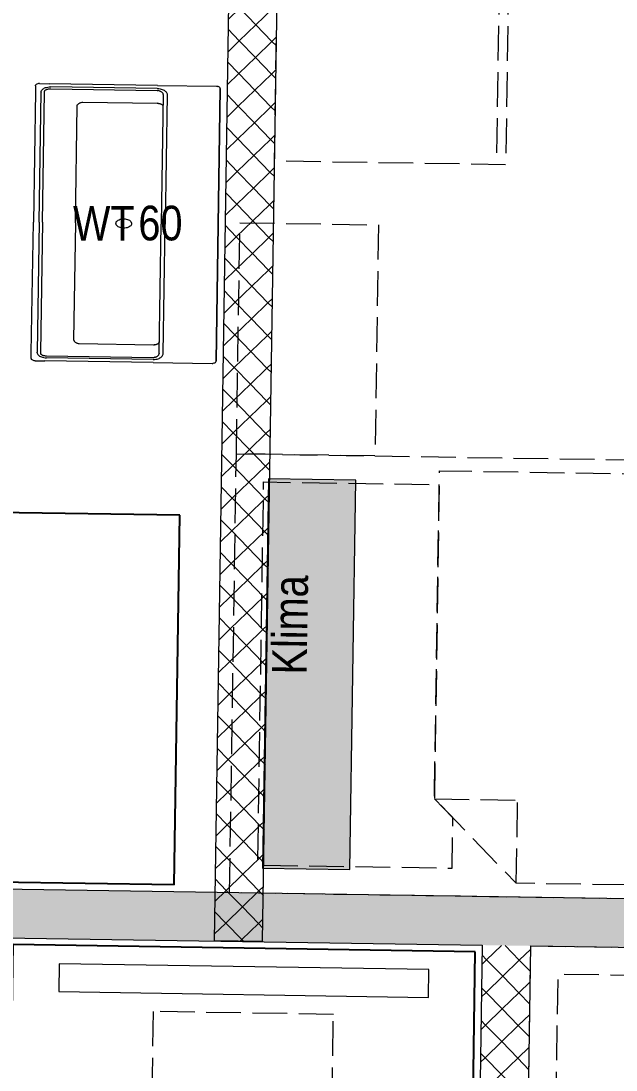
# Model space of a CAD drawing. Header units: metres. Extents: x -19025 to 34897, y -14024 to 26069.
# Drawn here: x -4558 to -3271, y 3422 to 5692 of the extents above; entities that cross this region are included whole.
import ezdxf
from ezdxf.enums import TextEntityAlignment as Align

# ---------------------------------------------------------------- set-up
doc = ezdxf.new("R2010")
doc.units = ezdxf.units.M
doc.header["$MEASUREMENT"] = 0
doc.linetypes.add('Strichlinie eng', pattern=[0.1, 0.075, -0.025])
for name, color, linetype in [('130 Wand Innen', 7, 'Continuous'), ('510 Moeblierung', 7, 'Continuous'), ('540 Sanitaer Text', 7, 'Continuous'), ('540 Sanitaereinrichtung', 7, 'Continuous'), ('930 Beschriftung Allgemein', 7, 'Continuous')]:
    doc.layers.add(name, color=color, linetype=linetype)
doc.styles.add('ERSTELLTER_STIL_1', font='ARIALN.TTF')

# ---------------------------------------------------------------- blocks, each defined once
blk = doc.blocks.new('Doppelbett 06 27[76]_1', base_point=(-4.7313, 7.9868))
at = {"layer": '510 Moeblierung', "color": 253, "linetype": 'Strichlinie eng', "lineweight": 9, "true_color": 0x9f9f9f}
for p, q in [((-5.2384, 5.8944), (-5.2062, 7.9941)), ((-5.2062, 7.9941), (-4.2563, 7.9795)), ((-4.2563, 7.9795), (-4.2886, 5.8798)), ((-4.2609, 7.6796), (-4.2563, 7.9795)), ((-4.2563, 7.9795), (-3.7564, 7.9719)), ((-3.7564, 7.9719), (-3.761, 7.6719)), ((-3.761, 7.6719), (-4.2609, 7.6796)), ((-5.003, 7.551), (-5.0058, 7.371)), ((-5.1857, 7.3737), (-5.0058, 7.371)), ((-4.2886, 5.8798), (-5.2384, 5.8944))]:
    blk.add_line(p, q, dxfattribs=at)
at = {"layer": '510 Moeblierung', "color": 253, "linetype": 'Strichlinie eng', "lineweight": 9, "true_color": 0x9f9f9f, "flags": 128}
for points in [[(-5.003, 7.551), (-5.0436, 7.5116), (-5.1536, 7.5133), (-5.1472, 7.9332), (-4.3173, 7.9205), (-4.3231, 7.5405)], [(-4.3181, 5.9103), (-5.208, 5.9239), (-5.1857, 7.3737), (-5.003, 7.551), (-4.2931, 7.5401)]]:
    blk.add_lwpolyline(points, close=True, dxfattribs=at)
blk = doc.blocks.new('Doppelbett 06 27[77]_1', base_point=(-5.8508, 8.5841))
at = {"layer": '510 Moeblierung', "color": 253, "linetype": 'Strichlinie eng', "lineweight": 9, "true_color": 0x9f9f9f}
for p, q in [((-5.8435, 9.059), (-5.8358, 9.559)), ((-5.8358, 9.559), (-5.5359, 9.5544)), ((-5.5359, 9.5544), (-5.5435, 9.0544)), ((-5.8581, 8.1091), (-5.8435, 9.059)), ((-5.5435, 9.0544), (-5.8435, 9.059)), ((-5.8435, 9.059), (-3.7438, 9.0268)), ((-3.7438, 9.0268), (-3.7583, 8.0769)), ((-5.4149, 8.3124), (-5.2349, 8.3096)), ((-5.2377, 8.1296), (-5.2349, 8.3096)), ((-3.7583, 8.0769), (-5.8581, 8.1091))]:
    blk.add_line(p, q, dxfattribs=at)
at = {"layer": '510 Moeblierung', "color": 253, "linetype": 'Strichlinie eng', "lineweight": 9, "true_color": 0x9f9f9f, "flags": 128}
for points in [[(-3.7742, 8.9973), (-3.7879, 8.1074), (-5.2377, 8.1296), (-5.4149, 8.3124), (-5.404, 9.0223)], [(-5.4149, 8.3124), (-5.3755, 8.2717), (-5.3772, 8.1618), (-5.7972, 8.1682), (-5.7844, 8.9981), (-5.4045, 8.9923)]]:
    blk.add_lwpolyline(points, close=True, dxfattribs=at)
blk = doc.blocks.new('Garderobe 01 27[79]_1', base_point=(-5.2423, 10.8845))
at = {"layer": '510 Moeblierung', "color": 253, "linetype": 'Strichlinie eng', "lineweight": 9, "true_color": 0x9f9f9f}
for p, q in [((-5.2623, 10.8848), (-5.2807, 9.6849)), ((-5.2423, 10.8845), (-5.2623, 10.8848)), ((-5.2515, 10.2846), (-5.2715, 10.2849))]:
    blk.add_line(p, q, dxfattribs=at)
at = {"layer": '510 Moeblierung', "color": 253, "linetype": 'Strichlinie eng', "lineweight": 9, "true_color": 0x9f9f9f, "flags": 128}
blk.add_lwpolyline([(-5.2423, 10.8845), (-5.2607, 9.6846), (-5.7607, 9.6923), (-5.7423, 10.8922)], close=True, dxfattribs=at)
blk = doc.blocks.new('Wand_128_1', base_point=(-2.6066, 7.9542))
at = {"layer": '130 Wand Innen', "linetype": 'Continuous', "lineweight": 13, "true_color": 0xa7a7a7}
h = blk.add_hatch(dxfattribs=at)
h.set_pattern_fill('GIPSKARTONWAND_0001', color=253, style=0, pattern_type=2)
h.set_pattern_definition([(224.12125, (0, 0), (-0.03480895, 0.0358934), [0.05, 0]), (314.12125, (0, 0), (0.0358934, 0.03480895), [0.05, 0])])
h.paths.add_polyline_path([(-2.605, 8.0592), (-7.5732, 8.1354), (-7.5749, 8.0305), (-2.6066, 7.9542)])
at = {"layer": '130 Wand Innen', "color": 7, "linetype": 'Continuous', "lineweight": 13, "flags": 128}
for points in [[(-2.605, 8.0592), (-7.5732, 8.1354)], [(-7.5749, 8.0305), (-5.3112, 7.9957)], [(-5.2062, 7.9941), (-2.6066, 7.9542)]]:
    blk.add_lwpolyline(points, dxfattribs=at)
blk = doc.blocks.new('Wand_129_1', base_point=(-5.3112, 7.9957))
at = {"layer": '130 Wand Innen', "linetype": 'Continuous', "lineweight": 13, "true_color": 0xa7a7a7}
h = blk.add_hatch(dxfattribs=at)
h.set_pattern_fill('GIPSKARTONWAND_0001', color=253, style=0, pattern_type=2)
h.set_pattern_definition([(134.12126, (0, 0), (0.0358934, 0.03480896), [0.05, 0]), (224.12126, (0, 0), (-0.03480896, 0.0358934), [0.05, 0])])
h.paths.add_polyline_path([(-5.3112, 7.9957), (-5.356, 5.078), (-5.251, 5.0764), (-5.2062, 7.9941)])
at = {"layer": '130 Wand Innen', "color": 7, "linetype": 'Continuous', "lineweight": 13, "flags": 128}
for points in [[(-5.3112, 7.9957), (-5.327, 6.9678)], [(-5.2526, 4.9714), (-5.2062, 7.9941)]]:
    blk.add_lwpolyline(points, dxfattribs=at)
blk = doc.blocks.new('Wand_141_1', base_point=(-5.7439, 10.7872))
at = {"layer": '130 Wand Innen', "linetype": 'Continuous', "lineweight": 13, "true_color": 0xa7a7a7}
h = blk.add_hatch(dxfattribs=at)
h.set_pattern_fill('GIPSKARTONWAND_0001', color=253, style=0, pattern_type=2)
h.set_pattern_definition([(314.1212, (0, 0), (0.03589343, 0.03480893), [0.05, 0]), (44.1212, (0, 0), (-0.03480893, 0.03589343), [0.05, 0])])
h.paths.add_polyline_path([(-5.8489, 10.7888), (-5.8916, 8.0057), (-5.7866, 8.0041), (-5.7439, 10.7872)])
at = {"layer": '130 Wand Innen', "color": 7, "linetype": 'Continuous', "lineweight": 13, "flags": 128}
for points in [[(-5.8489, 10.7888), (-5.8916, 8.0057)], [(-5.7866, 8.0041), (-5.7439, 10.7872)], [(-5.8916, 8.0057), (-5.7866, 8.0041)]]:
    blk.add_lwpolyline(points, dxfattribs=at)
blk = doc.blocks.new('Villeroy_Boch-Memento_Washbasin-3D')
at = {"layer": '540 Sanitaereinrichtung', "color": 7, "linetype": 'Continuous', "lineweight": 13}
for p, q in [((-0.0004, 1.1889), (-0.0002, 1.1912)), ((-0.0004, 1.1889), (-0.0004, 0.5989)), ((-0.0003, 0.5989), (-0.0004, 1.1889)), ((-0.0002, 1.1912), (0.0006, 1.1933)), ((0.0006, 1.1933), (0.0018, 1.1952)), ((0.0018, 1.1952), (0.0033, 1.1968)), ((0.0033, 1.1968), (0.0052, 1.1979)), ((0.0052, 1.1979), (0.0074, 1.1987)), ((0.0096, 1.1989), (0.0074, 1.1987)), ((0.1596, 1.1989), (0.0096, 1.1989)), ((0.1403, 1.1759), (0.1386, 1.1735)), ((0.1423, 1.1781), (0.1403, 1.1759)), ((0.1445, 1.1801), (0.1423, 1.1781)), ((0.147, 1.1818), (0.1445, 1.1801)), ((0.1497, 1.1832), (0.147, 1.1818)), ((0.1525, 1.1843), (0.1497, 1.1832)), ((0.1526, 1.1743), (0.1514, 1.1736)), ((0.156, 1.1851), (0.1525, 1.1843)), ((0.1539, 1.175), (0.1526, 1.1743)), ((0.1552, 1.1755), (0.1539, 1.175)), ((0.1552, 1.1755), (0.1573, 1.1761)), ((0.1595, 1.1853), (0.156, 1.1851)), ((0.1596, 1.1763), (0.1573, 1.1761)), ((0.1596, 1.1853), (0.1595, 1.1853)), ((0.1596, 1.1989), (0.4346, 1.1989)), ((0.1596, 1.1853), (0.4306, 1.1853)), ((0.4306, 1.1763), (0.1596, 1.1763)), ((0.4326, 1.1853), (0.4306, 1.1853)), ((0.4333, 1.1764), (0.4306, 1.1763)), ((0.4346, 1.185), (0.4326, 1.1853)), ((0.4343, 1.1764), (0.4333, 1.1764)), ((0.4361, 1.1761), (0.4343, 1.1764)), ((0.4596, 1.1989), (0.4346, 1.1989)), ((0.4379, 1.1843), (0.4346, 1.185)), ((0.4378, 1.1757), (0.4361, 1.1761)), ((0.4392, 1.1751), (0.4378, 1.1757)), ((0.4411, 1.1831), (0.4379, 1.1843)), ((0.4405, 1.1744), (0.4392, 1.1751)), ((0.4417, 1.1736), (0.4405, 1.1744)), ((0.4438, 1.1817), (0.4411, 1.1831)), ((0.4428, 1.1727), (0.4417, 1.1736)), ((0.4462, 1.1801), (0.4438, 1.1817)), ((0.4484, 1.1781), (0.4462, 1.1801)), ((0.4502, 1.1759), (0.4484, 1.1781)), ((0.4518, 1.1734), (0.4502, 1.1759)), ((0.4596, 1.1989), (0.4618, 1.1987)), ((0.4618, 1.1987), (0.4639, 1.1979)), ((0.4639, 1.1979), (0.4658, 1.1968)), ((0.4658, 1.1968), (0.4674, 1.1952)), ((0.4674, 1.1952), (0.4686, 1.1933)), ((0.4686, 1.1933), (0.4693, 1.1912)), ((0.4696, 1.1889), (0.4693, 1.1912)), ((0.4696, 1.1889), (0.4696, 1.1639)), ((0.1347, 1.1623), (0.1346, 1.1593)), ((0.1346, 1.1593), (0.1346, 0.5989)), ((0.1352, 1.1653), (0.1347, 1.1623)), ((0.1361, 1.1682), (0.1352, 1.1653)), ((0.1372, 1.1709), (0.1361, 1.1682)), ((0.1386, 1.1735), (0.1372, 1.1709)), ((0.1446, 1.1593), (0.1447, 1.1612)), ((0.1446, 1.1593), (0.1446, 0.5989)), ((0.145, 1.1631), (0.1447, 1.1612)), ((0.1454, 1.1649), (0.145, 1.1631)), ((0.1461, 1.1667), (0.1454, 1.1649)), ((0.1469, 1.1684), (0.1461, 1.1667)), ((0.1478, 1.1699), (0.1469, 1.1684)), ((0.149, 1.1714), (0.1478, 1.1699)), ((0.1503, 1.1727), (0.149, 1.1714)), ((0.1514, 1.1736), (0.1503, 1.1727)), ((0.4438, 1.1716), (0.4428, 1.1727)), ((0.4446, 1.1705), (0.4438, 1.1716)), ((0.4454, 1.1692), (0.4446, 1.1705)), ((0.4459, 1.1679), (0.4454, 1.1692)), ((0.4463, 1.1665), (0.4459, 1.1679)), ((0.4466, 1.165), (0.4463, 1.1665)), ((0.4467, 1.1633), (0.4466, 1.165)), ((0.4466, 1.1619), (0.4467, 1.1633)), ((0.4466, 0.5989), (0.4466, 1.1619)), ((0.4531, 1.1708), (0.4518, 1.1734)), ((0.4539, 1.1686), (0.4531, 1.1708)), ((0.4544, 1.1663), (0.4539, 1.1686)), ((0.4547, 1.1639), (0.4544, 1.1663)), ((0.4547, 1.1639), (0.4548, 1.1619)), ((0.4548, 0.5989), (0.4548, 1.1619)), ((0.4696, 1.1639), (0.4696, 0.5989)), ((0.1544, 1.1208), (0.1529, 1.1202)), ((0.156, 1.1212), (0.1544, 1.1208)), ((0.156, 1.1212), (0.1578, 1.1215)), ((0.1596, 1.1216), (0.1578, 1.1215)), ((0.3486, 1.1216), (0.1596, 1.1216)), ((0.3505, 1.1211), (0.3486, 1.1216)), ((0.3524, 1.1203), (0.3505, 1.1211)), ((0.1447, 1.1098), (0.1446, 1.1086)), ((0.1449, 1.1111), (0.1447, 1.1098)), ((0.1452, 1.1123), (0.1449, 1.1111)), ((0.1458, 1.1135), (0.1452, 1.1123)), ((0.1466, 1.115), (0.1458, 1.1135)), ((0.1476, 1.1163), (0.1466, 1.115)), ((0.1488, 1.1175), (0.1476, 1.1163)), ((0.1501, 1.1186), (0.1488, 1.1175)), ((0.1515, 1.1195), (0.1501, 1.1186)), ((0.1529, 1.1202), (0.1515, 1.1195)), ((0.3537, 1.1196), (0.3524, 1.1203)), ((0.3549, 1.1188), (0.3537, 1.1196)), ((0.3561, 1.1179), (0.3549, 1.1188)), ((0.3572, 1.1168), (0.3561, 1.1179)), ((0.3583, 1.1156), (0.3572, 1.1168)), ((0.3593, 1.1143), (0.3583, 1.1156)), ((0.3602, 1.1129), (0.3593, 1.1143)), ((0.3609, 1.1115), (0.3602, 1.1129)), ((0.3615, 1.1102), (0.3609, 1.1115)), ((0.362, 1.1088), (0.3615, 1.1102)), ((0.3623, 1.1074), (0.362, 1.1088)), ((0.3625, 1.1061), (0.3623, 1.1074)), ((0.3626, 1.1059), (0.3625, 1.1061)), ((0.3626, 0.5989), (0.3626, 1.1059)), ((0.2278, 0.6151), (0.2254, 0.6131)), ((0.2305, 0.6168), (0.2278, 0.6151)), ((0.2334, 0.618), (0.2305, 0.6168)), ((0.2365, 0.6187), (0.2334, 0.618)), ((0.2396, 0.6189), (0.2365, 0.6187)), ((0.2396, 0.6189), (0.2427, 0.6187)), ((0.2458, 0.618), (0.2427, 0.6187)), ((0.2487, 0.6168), (0.2458, 0.618)), ((0.2513, 0.6151), (0.2487, 0.6168)), ((0.2537, 0.6131), (0.2513, 0.6151)), ((-0.0004, 0.0089), (-0.0004, 0.5989)), ((-0.0003, 0.5989), (-0.0004, 0.0089)), ((0.1346, 0.0385), (0.1346, 0.5989)), ((0.1446, 0.0385), (0.1446, 0.5989)), ((0.2198, 0.6021), (0.2196, 0.5989)), ((0.2196, 0.5989), (0.2198, 0.5958)), ((0.2198, 0.6021), (0.2206, 0.6051)), ((0.2198, 0.5958), (0.2206, 0.5928)), ((0.2218, 0.608), (0.2206, 0.6051)), ((0.2206, 0.5928), (0.2218, 0.5899)), ((0.2234, 0.6107), (0.2218, 0.608)), ((0.2218, 0.5899), (0.2234, 0.5872)), ((0.2254, 0.6131), (0.2234, 0.6107)), ((0.2234, 0.5872), (0.2254, 0.5848)), ((0.2558, 0.6107), (0.2537, 0.6131)), ((0.2537, 0.5848), (0.2558, 0.5872)), ((0.2574, 0.608), (0.2558, 0.6107)), ((0.2558, 0.5872), (0.2574, 0.5899)), ((0.2586, 0.6051), (0.2574, 0.608)), ((0.2574, 0.5899), (0.2586, 0.5928)), ((0.2593, 0.6021), (0.2586, 0.6051)), ((0.2586, 0.5928), (0.2593, 0.5958)), ((0.2596, 0.5989), (0.2593, 0.6021)), ((0.2593, 0.5958), (0.2596, 0.5989)), ((0.3626, 0.5989), (0.3626, 0.0919)), ((0.4466, 0.5989), (0.4466, 0.0359)), ((0.4548, 0.5989), (0.4548, 0.0359)), ((0.4696, 0.0339), (0.4696, 0.5989)), ((0.2254, 0.5848), (0.2278, 0.5828)), ((0.2278, 0.5828), (0.2305, 0.5811)), ((0.2305, 0.5811), (0.2334, 0.5799)), ((0.2334, 0.5799), (0.2365, 0.5792)), ((0.2365, 0.5792), (0.2396, 0.5789)), ((0.2396, 0.5789), (0.2427, 0.5792)), ((0.2427, 0.5792), (0.2458, 0.5799)), ((0.2458, 0.5799), (0.2487, 0.5811)), ((0.2487, 0.5811), (0.2513, 0.5828)), ((0.2513, 0.5828), (0.2537, 0.5848)), ((0.1447, 0.088), (0.1446, 0.0893)), ((0.1449, 0.0868), (0.1447, 0.088)), ((0.1452, 0.0855), (0.1449, 0.0868)), ((0.1458, 0.0843), (0.1452, 0.0855)), ((0.1466, 0.0829), (0.1458, 0.0843)), ((0.1476, 0.0816), (0.1466, 0.0829)), ((0.1488, 0.0803), (0.1476, 0.0816)), ((0.1501, 0.0792), (0.1488, 0.0803)), ((0.3572, 0.081), (0.3561, 0.08)), ((0.3583, 0.0822), (0.3572, 0.081)), ((0.3593, 0.0835), (0.3583, 0.0822)), ((0.3602, 0.0849), (0.3593, 0.0835)), ((0.3609, 0.0864), (0.3602, 0.0849)), ((0.3615, 0.0877), (0.3609, 0.0864)), ((0.362, 0.0891), (0.3615, 0.0877)), ((0.3623, 0.0904), (0.362, 0.0891)), ((0.3625, 0.0918), (0.3623, 0.0904)), ((0.3626, 0.0919), (0.3625, 0.0918)), ((0.1515, 0.0784), (0.1501, 0.0792)), ((0.1529, 0.0776), (0.1515, 0.0784)), ((0.1544, 0.0771), (0.1529, 0.0776)), ((0.156, 0.0766), (0.1544, 0.0771)), ((0.156, 0.0766), (0.1578, 0.0764)), ((0.1596, 0.0763), (0.1578, 0.0764)), ((0.3486, 0.0763), (0.1596, 0.0763)), ((0.3505, 0.0768), (0.3486, 0.0763)), ((0.3524, 0.0776), (0.3505, 0.0768)), ((0.3537, 0.0783), (0.3524, 0.0776)), ((0.3549, 0.0791), (0.3537, 0.0783)), ((0.3561, 0.08), (0.3549, 0.0791)), ((0.1347, 0.0355), (0.1346, 0.0385)), ((0.1352, 0.0326), (0.1347, 0.0355)), ((0.1361, 0.0297), (0.1352, 0.0326)), ((0.1372, 0.0269), (0.1361, 0.0297)), ((0.1386, 0.0243), (0.1372, 0.0269)), ((0.1446, 0.0385), (0.1447, 0.0367)), ((0.145, 0.0348), (0.1447, 0.0367)), ((0.1454, 0.0329), (0.145, 0.0348)), ((0.1461, 0.0312), (0.1454, 0.0329)), ((0.1469, 0.0295), (0.1461, 0.0312)), ((0.1478, 0.0279), (0.1469, 0.0295)), ((0.149, 0.0265), (0.1478, 0.0279)), ((0.4446, 0.0274), (0.4438, 0.0262)), ((0.4454, 0.0286), (0.4446, 0.0274)), ((0.4459, 0.03), (0.4454, 0.0286)), ((0.4463, 0.0314), (0.4459, 0.03)), ((0.4466, 0.0329), (0.4463, 0.0314)), ((0.4466, 0.0359), (0.4467, 0.0346)), ((0.4467, 0.0346), (0.4466, 0.0329)), ((0.4531, 0.0271), (0.4518, 0.0244)), ((0.4539, 0.0293), (0.4531, 0.0271)), ((0.4544, 0.0316), (0.4539, 0.0293)), ((0.4547, 0.0339), (0.4544, 0.0316)), ((0.4547, 0.0339), (0.4548, 0.0359)), ((0.4696, 0.0089), (0.4696, 0.0339)), ((-0.0004, 0.0089), (-0.0002, 0.0067)), ((-0.0002, 0.0067), (0.0006, 0.0046)), ((0.0006, 0.0046), (0.0018, 0.0027)), ((0.0018, 0.0027), (0.0033, 0.0011)), ((0.0033, 0.0011), (0.0052, -0.0001)), ((0.1403, 0.0219), (0.1386, 0.0243)), ((0.1423, 0.0198), (0.1403, 0.0219)), ((0.1445, 0.0178), (0.1423, 0.0198)), ((0.147, 0.0161), (0.1445, 0.0178)), ((0.1497, 0.0147), (0.147, 0.0161)), ((0.1503, 0.0252), (0.149, 0.0265)), ((0.1525, 0.0136), (0.1497, 0.0147)), ((0.1514, 0.0243), (0.1503, 0.0252)), ((0.1526, 0.0235), (0.1514, 0.0243)), ((0.156, 0.0128), (0.1525, 0.0136)), ((0.1539, 0.0229), (0.1526, 0.0235)), ((0.1552, 0.0223), (0.1539, 0.0229)), ((0.1552, 0.0223), (0.1573, 0.0218)), ((0.1595, 0.0125), (0.156, 0.0128)), ((0.1596, 0.0216), (0.1573, 0.0218)), ((0.1596, 0.0125), (0.1595, 0.0125)), ((0.4306, 0.0216), (0.1596, 0.0216)), ((0.1596, 0.0125), (0.4306, 0.0125)), ((0.4333, 0.0215), (0.4306, 0.0216)), ((0.4326, 0.0126), (0.4306, 0.0125)), ((0.4346, 0.0128), (0.4326, 0.0126)), ((0.4343, 0.0215), (0.4333, 0.0215)), ((0.4361, 0.0218), (0.4343, 0.0215)), ((0.4379, 0.0136), (0.4346, 0.0128)), ((0.4378, 0.0222), (0.4361, 0.0218)), ((0.4392, 0.0227), (0.4378, 0.0222)), ((0.4411, 0.0147), (0.4379, 0.0136)), ((0.4405, 0.0234), (0.4392, 0.0227)), ((0.4417, 0.0242), (0.4405, 0.0234)), ((0.4438, 0.0161), (0.4411, 0.0147)), ((0.4428, 0.0252), (0.4417, 0.0242)), ((0.4438, 0.0262), (0.4428, 0.0252)), ((0.4462, 0.0178), (0.4438, 0.0161)), ((0.4484, 0.0198), (0.4462, 0.0178)), ((0.4502, 0.022), (0.4484, 0.0198)), ((0.4518, 0.0244), (0.4502, 0.022)), ((0.4639, -0.0001), (0.4658, 0.0011)), ((0.4658, 0.0011), (0.4674, 0.0027)), ((0.4674, 0.0027), (0.4686, 0.0046)), ((0.4686, 0.0046), (0.4693, 0.0067)), ((0.4696, 0.0089), (0.4693, 0.0067)), ((0.0052, -0.0001), (0.0074, -0.0008)), ((0.0096, -0.0011), (0.0074, -0.0008)), ((0.1596, -0.0011), (0.0096, -0.0011)), ((0.1596, -0.0011), (0.4346, -0.0011)), ((0.4596, -0.0011), (0.4346, -0.0011)), ((0.4596, -0.0011), (0.4618, -0.0008)), ((0.4618, -0.0008), (0.4639, -0.0001))]:
    blk.add_line(p, q, dxfattribs=at)
blk = doc.blocks.new('Etikett_24_1', base_point=(-6.0828, 9.5572))
at = {"layer": '540 Sanitaer Text', "color": 7, "lineweight": 13, "insert": (-6.0555, 9.5958), "char_height": 0.075, "attachment_point": 1, "style": 'ERSTELLTER_STIL_1'}
blk.add_mtext('\\A1;{\\pql;\\pt0,1;\\fArial Narrow|b0|i0|c0|p0;\\W1.000000;60\\fArial Narrow|b0|i0|c0|p0;\\W1.000000;\\A1{\\H.66x;\\S^  ;}\\fArial Narrow|b0|i0|c0|p0;\\W1.000000;\\fArial Narrow|b0|i0|c0|p0;\\W1.000000;\\A1{\\H.66x;\\S^  ;}\\fArial Narrow|b0|i0|c0|p0;\\W1.000000;\\fArial Narrow|b0|i0|c0|p0;\\W1.000000;\\fArial Narrow|b0|i0|c0|p0;\\W1.000000;\\fArial Narrow|b0|i0|c0|p0;\\W1.000000;\\fArial Narrow|b0|i0|c0|p0;\\W1.000000;\\fArial Narrow|b0|i0|c0|p0;\\W1.000000;\\fArial Narrow|b0|i0|c0|p0;\\W1.000000;\\A1{\\H.66x;\\S^  ;}\\fArial Narrow|b0|i0|c0|p0;\\W1.000000;\\fArial Narrow|b0|i0|c0|p0;\\W1.000000;\\A1{\\H.66x;\\S^  ;}\\fArial Narrow|b0|i0|c0|p0;\\W1.000000;\\fArial Narrow|b0|i0|c0|p0;\\W1.000000;\\fArial Narrow|b0|i0|c0|p0;\\W1.000000;\\fArial Narrow|b0|i0|c0|p0;\\W1.000000;\\fArial Narrow|b0|i0|c0|p0;\\W1.000000;\\fArial Narrow|b0|i0|c0|p0;\\W1.000000;\\fArial Narrow|b0|i0|c0|p0;\\W1.000000;\\A1{\\H.66x;\\S^  ;}\\fArial Narrow|b0|i0|c0|p0;\\W1.000000;\\fArial Narrow|b0|i0|c0|p0;\\W1.000000;\\A1{\\H.66x;\\S^  ;}\\fArial Narrow|b0|i0|c0|p0;\\W1.000000;\\fArial Narrow|b0|i0|c0|p0;\\W1.000000;\\fArial Narrow|b0|i0|c0|p0;\\W1.000000;\\fArial Narrow|b0|i0|c0|p0;\\W1.000000;\\fArial Narrow|b0|i0|c0|p0;\\W1.000000;\\fArial Narrow|b0|i0|c0|p0;\\W1.000000;\\fArial Narrow|b0|i0|c0|p0;\\W1.000000;\\A1{\\H.66x;\\S^  ;}\\fArial Narrow|b0|i0|c0|p0;\\W1.000000;\\fArial Narrow|b0|i0|c0|p0;\\W1.000000;\\A1{\\H.66x;\\S^  ;}\\fArial Narrow|b0|i0|c0|p0;\\W1.000000;\\fArial Narrow|b0|i0|c0|p0;\\W1.000000;\\fArial Narrow|b0|i0|c0|p0;\\W1.000000;\\fArial Narrow|b0|i0|c0|p0;\\W1.000000;\\fArial Narrow|b0|i0|c0|p0;\\W1.000000;\\fArial Narrow|b0|i0|c0|p0;\\W1.000000;\\fArial Narrow|b0|i0|c0|p0;\\W1.000000;\\A1{\\H.66x;\\S^  ;}\\fArial Narrow|b0|i0|c0|p0;\\W1.000000;\\fArial Narrow|b0|i0|c0|p0;\\W1.000000;\\A1{\\H.66x;\\S^  ;}\\fArial Narrow|b0|i0|c0|p0;\\W1.000000;\\fArial Narrow|b0|i0|c0|p0;\\W1.000000;\\fArial Narrow|b0|i0|c0|p0;\\W1.000000;\\fArial Narrow|b0|i0|c0|p0;\\W1.000000;\\fArial Narrow|b0|i0|c0|p0;\\W1.000000;\\fArial Narrow|b0|i0|c0|p0;\\W1.000000;\\fArial Narrow|b0|i0|c0|p0;\\W1.000000;\\A1{\\H.66x;\\S^  ;}\\fArial Narrow|b0|i0|c0|p0;\\W1.000000;}', dxfattribs=at)
at = {"layer": '540 Sanitaer Text', "color": 7, "lineweight": 13, "style": 'ERSTELLTER_STIL_1'}
blk.add_attdef('sDescriptionDimension', text='', height=0.075, dxfattribs=at).set_placement((-6.197, 9.5955), align=Align.TOP_LEFT)
blk = doc.blocks.new('Dusche variabel Glorit 2021_2')
at = {"layer": '540 Sanitaereinrichtung', "color": 7, "linetype": 'Continuous', "lineweight": 25}
for p, q in [((0, 0), (0.8, 0)), ((0, -1.5801), (0, 0)), ((0.8, -0.4741), (0.8, 0)), ((0.8, -1.5801), (0.8, -1.0801)), ((0, -1.5801), (0.8, -1.5801))]:
    blk.add_line(p, q, dxfattribs=at)
at = {"layer": '540 Sanitaereinrichtung', "color": 7, "linetype": 'Continuous', "lineweight": 13}
for p, q in [((0.1, -0.04), (0.7, -0.04)), ((0.1, -0.1), (0.1, -0.04)), ((0.7, -0.04), (0.7, -0.1)), ((0.7, -0.1), (0.1, -0.1)), ((0.8, -1.0741), (1.103, -0.5493))]:
    blk.add_line(p, q, dxfattribs=at)
at = {"layer": '540 Sanitaereinrichtung', "color": 7, "linetype": 'Strichlinie eng', "lineweight": 13}
for p, q in [((0.205, -0.14), (0.595, -0.14)), ((0.205, -0.33), (0.205, -0.14)), ((0.595, -0.14), (0.595, -0.33)), ((0.595, -0.33), (0.205, -0.33))]:
    blk.add_line(p, q, dxfattribs=at)
at = {"layer": '540 Sanitaereinrichtung', "color": 7, "linetype": 'Continuous', "lineweight": 13}
blk.add_arc((0.8, -1.0741), 0.606, 60, 90, dxfattribs=at)
blk = doc.blocks.new('Dusche variabel Glorit 2021_3')
at = {"layer": '540 Sanitaereinrichtung', "color": 7, "linetype": 'Continuous', "lineweight": 25}
for p, q in [((0, 0), (1, 0)), ((0, -1), (0, 0)), ((1, -0.194), (1, 0)), ((1, -1), (1, -0.8)), ((0, -1), (1, -1))]:
    blk.add_line(p, q, dxfattribs=at)
at = {"layer": '540 Sanitaereinrichtung', "color": 7, "linetype": 'Continuous', "lineweight": 13}
for p, q in [((0.1, -0.04), (0.9, -0.04)), ((0.1, -0.1), (0.1, -0.04)), ((0.9, -0.04), (0.9, -0.1)), ((0.9, -0.1), (0.1, -0.1)), ((1, -0.794), (1.303, -0.2692))]:
    blk.add_line(p, q, dxfattribs=at)
at = {"layer": '540 Sanitaereinrichtung', "color": 7, "linetype": 'Strichlinie eng', "lineweight": 13}
for p, q in [((0.305, -0.14), (0.695, -0.14)), ((0.305, -0.33), (0.305, -0.14)), ((0.695, -0.14), (0.695, -0.33)), ((0.695, -0.33), (0.305, -0.33))]:
    blk.add_line(p, q, dxfattribs=at)
at = {"layer": '540 Sanitaereinrichtung', "color": 7, "linetype": 'Continuous', "lineweight": 13}
blk.add_arc((1, -0.794), 0.606, 60, 90, dxfattribs=at)

msp = doc.modelspace()

# ---------------------------------------------------------------- hatches: boundary and pattern name
at = {"linetype": 'Continuous', "lineweight": 0, "true_color": 0x232323}
msp.add_hatch(color=250, dxfattribs=at).paths.add_polyline_path([(-4035.466, 3859.521), (-3846.428, 3856.621), (-3833.508, 4698.893), (-4022.547, 4701.793)])

# ---------------------------------------------------------------- linework, layer by layer
at = {"color": 7, "linetype": 'Continuous', "lineweight": 13, "flags": 128}
msp.add_lwpolyline([(-4035.466, 3859.521), (-3846.428, 3856.621), (-3833.508, 4698.893), (-4022.547, 4701.793)], close=True, dxfattribs=at)

# ---------------------------------------------------------------- block references
at = {"layer": '130 Wand Innen', "color": 7, "lineweight": 30, "xscale": 1000, "yscale": 1000, "zscale": 1000}
for name, p in [('Wand_141_1', (-3992.559, 6484.096)), ('Wand_128_1', (-855.278, 3651.178)), ('Wand_129_1', (-3559.892, 3692.661))]:
    msp.add_blockref(name, p, dxfattribs=at)
at = {"layer": '510 Moeblierung', "color": 253, "linetype": 'Strichlinie eng', "lineweight": 9, "true_color": 0x9f9f9f, "xscale": 1000, "yscale": 1000, "zscale": 1000}
for name, p in [('Garderobe 01 27[79]_1', (-3491.008, 6581.414)), ('Doppelbett 06 27[77]_1', (-4099.463, 4281.007)), ('Doppelbett 06 27[76]_1', (-2979.96, 3683.767))]:
    msp.add_blockref(name, p, dxfattribs=at)
at = {"layer": '540 Sanitaer Text', "color": 7, "linetype": 'Continuous', "lineweight": 13, "xscale": 1000, "yscale": 1000, "zscale": 1000}
msp.add_blockref('Etikett_24_1', (-4331.463, 5254.155), dxfattribs=at).add_auto_attribs({'sDescriptionDimension': 'WT'})
at = {"layer": '540 Sanitaereinrichtung', "color": 7, "linetype": 'Continuous', "lineweight": 13}
for name, p, xscale, yscale, zscale, rotation in [('Villeroy_Boch-Memento_Washbasin-3D', (-4136.435, 4951.662), -851.0638430851352, 500.000007812511, 1000, 359.1211930973007), ('Dusche variabel Glorit 2021_2', (-5806.46, 3847.137), 999.9999999999995, 999.9999999999995, 999.9999999999995, 89.12119309730059), ('Dusche variabel Glorit 2021_3', (-3575.115, 3678.127), -999.9999999999995, 1000, 1000, 359.1058725410477)]:
    msp.add_blockref(name, p, dxfattribs=dict(at, xscale=xscale, yscale=yscale, zscale=zscale, rotation=rotation))

# ---------------------------------------------------------------- texts
at = {"layer": '930 Beschriftung Allgemein', "color": 7, "linetype": 'Continuous', "lineweight": 13, "insert": (-4013.389, 4386.284), "char_height": 75, "attachment_point": 2, "rotation": 89.121217, "style": 'ERSTELLTER_STIL_1'}
msp.add_mtext('\\A1;{\\pqc;\\fArial Narrow|b0|i0|c0|p0;\\W1.000000;Klima}', dxfattribs=at)

doc.saveas('drawing.dxf')
